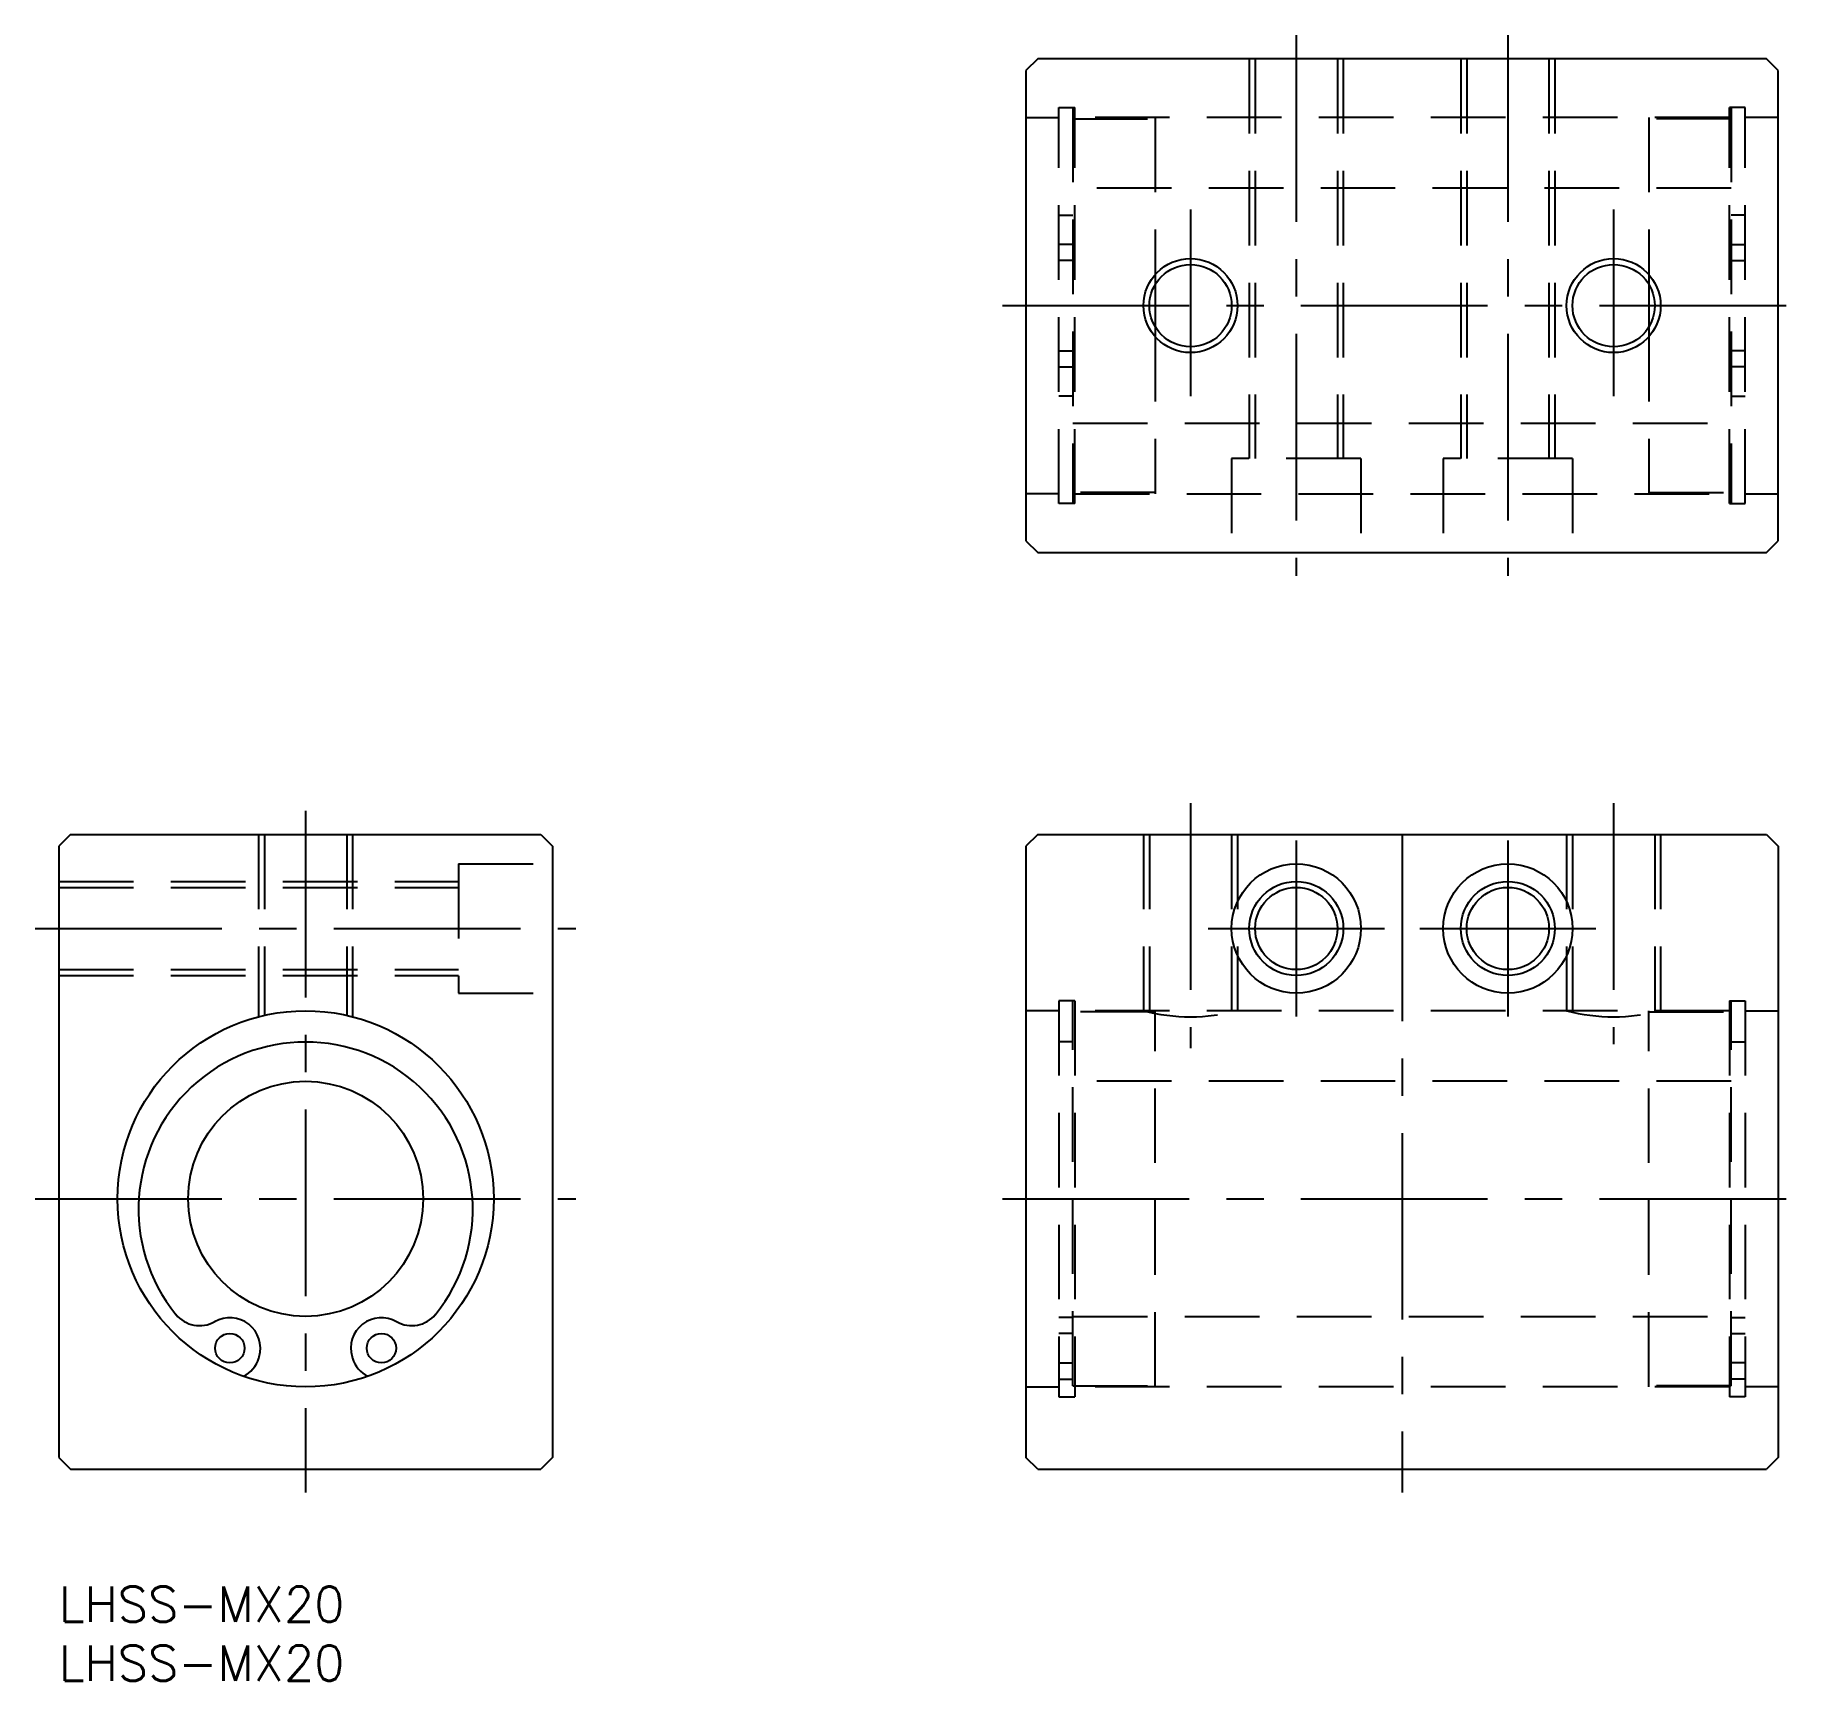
# Model space of a CAD drawing. Extents: x -2 to 148, y -8 to 132.
import ezdxf

# ---------------------------------------------------------------- set-up
doc = ezdxf.new("R2010")
doc.units = 0
doc.header["$LTSCALE"] = 0.5
doc.linetypes.add('CENTER', pattern=[50.8, 31.75, -6.35, 6.35, -6.35])
doc.linetypes.add('DASHED', pattern=[19.05, 12.7, -6.35])
for name, color, linetype in [('MSM_CENTER', 1, 'CENTER'), ('MSM_CONTINUOUS', 7, 'CONTINUOUS'), ('MSM_DASHED', 4, 'DASHED'), ('MSM_NARROW', 5, 'CONTINUOUS'), ('MSM_PART_NUMBER', 7, 'CONTINUOUS')]:
    doc.layers.add(name, color=color, linetype=linetype)
doc.styles.get("Standard").update_dxf_attribs({"font": 'txt.shx', "height": 3, "bigfont": 'bigfont.shx'})

# ---------------------------------------------------------------- blocks, each defined once
blk = doc.blocks.new('*U10')
at = {"layer": 'MSM_PART_NUMBER'}
blk.add_text('LHSS-MX20', height=3, dxfattribs=at).set_placement((0, -3))
blk = doc.blocks.new('*U11')
at = {"layer": 'MSM_PART_NUMBER'}
blk.add_text('LHSS-MX20', height=3, dxfattribs=at).set_placement((0, -8))

msp = doc.modelspace()

# ---------------------------------------------------------------- linework, layer by layer
at = {"layer": 'MSM_CENTER'}
for p, q in [((105.29, 132), (105.29, 86)), ((123.29, 132), (123.29, 86)), ((96.29, 117.17), (96.29, 100.83)), ((132.29, 117.17), (132.29, 100.83)), ((80.29, 109), (148.29, 109)), ((96.29, 66.67), (96.29, 45.83)), ((132.29, 66.67), (132.29, 46.17)), ((21, 66), (21, 8)), ((105.29, 63.5), (105.29, 48.5)), ((114.29, 64), (114.29, 8)), ((123.29, 63.5), (123.29, 48.5)), ((-2, 56), (44, 56)), ((97.79, 56), (112.79, 56)), ((115.79, 56), (130.79, 56)), ((-2, 33), (44, 33)), ((80.29, 33), (148.29, 33))]:
    msp.add_line(p, q, dxfattribs=at)
at = {"layer": 'MSM_CONTINUOUS'}
for p, q in [((83.29, 130), (82.29, 129)), ((145.29, 130), (83.29, 130)), ((146.29, 129), (145.29, 130)), ((82.29, 129), (82.29, 89)), ((146.29, 89), (146.29, 129)), ((93.29, 110.8), (93.29, 107.2)), ((135.29, 110.8), (135.29, 107.2)), ((82.29, 89), (83.29, 88)), ((145.29, 88), (146.29, 89)), ((83.29, 88), (145.29, 88)), ((1, 64), (0, 63)), ((1, 64), (41, 64)), ((41, 64), (42, 63)), ((83.29, 64), (82.29, 63)), ((83.29, 64), (145.29, 64)), ((145.29, 64), (146.29, 63)), ((0, 63), (0, 11)), ((42, 63), (42, 11)), ((82.29, 63), (82.29, 11)), ((146.29, 63), (146.29, 11)), ((42, 37), (42, 37)), ((17.01, 19.44), (17.04, 19.56)), ((24.96, 19.56), (24.99, 19.44)), ((0, 11), (1, 10)), ((42, 11), (41, 10)), ((83.29, 10), (82.29, 11)), ((146.29, 11), (145.29, 10)), ((1, 10), (41, 10)), ((83.29, 10), (145.29, 10))]:
    msp.add_line(p, q, dxfattribs=at)
for centre, radius in [((96.29, 109), 3.5), ((132.29, 109), 3.5), ((105.29, 56), 5.5), ((123.29, 56), 5.5), ((105.29, 56), 3.5), ((123.29, 56), 3.5), ((21, 33), 16), ((21, 33), 10), ((14.55, 20.29), 1.25), ((27.45, 20.29), 1.25)]:
    msp.add_circle(centre, radius, dxfattribs=at)
for centre, radius, start, end in [((21, 32.12), 14.22, 320.9849, 219.0151), ((11.97, 24.81), 2.6, 219.0151, 299.7762), ((14.55, 20.29), 2.6, 343.6002, 119.7762), ((27.45, 20.29), 2.6, 60.2238, 196.3998), ((30.03, 24.81), 2.6, 240.2238, 320.9849), ((14.61, 20.15), 2.5, 295.9172, 343.6002), ((27.39, 20.15), 2.5, 196.3998, 244.0828)]:
    msp.add_arc(centre, radius, start, end, dxfattribs=at)
at = {"layer": 'MSM_DASHED'}
for p, q in [((101.29, 130), (101.29, 96)), ((101.79, 130), (101.79, 96)), ((108.79, 130), (108.79, 96)), ((109.29, 130), (109.29, 96)), ((119.29, 130), (119.29, 96)), ((119.79, 130), (119.79, 96)), ((126.79, 130), (126.79, 96)), ((127.29, 130), (127.29, 96)), ((82.29, 125), (85.09, 125)), ((85.09, 92.15), (85.09, 125.85)), ((85.09, 125.85), (86.44, 125.85)), ((86.29, 125.85), (86.29, 92.15)), ((86.29, 124.9), (93.29, 124.9)), ((86.44, 92.15), (86.44, 125.85)), ((142.14, 125), (86.44, 125)), ((93.29, 125), (93.29, 110.8)), ((135.29, 125), (135.29, 110.8)), ((142.29, 124.9), (135.29, 124.9)), ((142.14, 92.15), (142.14, 125.85)), ((143.49, 125.85), (142.14, 125.85)), ((142.29, 125.85), (142.29, 92.15)), ((143.49, 92.15), (143.49, 125.85)), ((146.29, 125), (143.49, 125)), ((142.29, 119), (86.29, 119)), ((85.09, 116.7), (86.29, 116.7)), ((143.49, 116.7), (142.29, 116.7)), ((86.29, 114.2), (85.09, 114.2)), ((86.29, 112.85), (85.09, 112.85)), ((142.29, 114.2), (143.49, 114.2)), ((142.29, 112.85), (143.49, 112.85)), ((93.29, 107.2), (93.29, 93)), ((135.29, 107.2), (135.29, 93)), ((85.09, 105.15), (86.29, 105.15)), ((85.09, 103.8), (86.29, 103.8)), ((143.49, 105.15), (142.29, 105.15)), ((143.49, 103.8), (142.29, 103.8)), ((86.29, 101.3), (85.09, 101.3)), ((142.29, 101.3), (143.49, 101.3)), ((86.29, 99), (142.29, 99)), ((99.79, 96), (99.79, 88)), ((110.79, 96), (99.79, 96)), ((110.79, 96), (110.79, 88)), ((128.79, 96), (117.79, 96)), ((117.79, 96), (117.79, 88)), ((128.79, 96), (128.79, 88)), ((85.09, 93), (82.29, 93)), ((86.44, 92.15), (85.09, 92.15)), ((93.29, 93.1), (86.29, 93.1)), ((86.44, 93), (142.14, 93)), ((135.29, 93.1), (142.29, 93.1)), ((142.14, 92.15), (143.49, 92.15)), ((143.49, 93), (146.29, 93)), ((17, 64), (17, 48.49)), ((17.5, 64), (17.5, 48.61)), ((24.5, 64), (24.5, 48.61)), ((25, 64), (25, 48.49)), ((92.29, 64), (92.29, 49)), ((92.79, 64), (92.79, 49)), ((99.79, 64), (99.79, 49)), ((100.29, 64), (100.29, 49)), ((128.29, 64), (128.29, 49)), ((128.79, 64), (128.79, 49)), ((135.79, 64), (135.79, 49)), ((136.29, 64), (136.29, 49)), ((34, 61.5), (42, 61.5)), ((34, 61.5), (34, 50.5)), ((0, 60), (34, 60)), ((0, 59.5), (34, 59.5)), ((0, 52.5), (34, 52.5)), ((0, 52), (34, 52)), ((34, 50.5), (42, 50.5)), ((86.44, 49.85), (85.09, 49.85)), ((85.09, 49.85), (85.09, 16.15)), ((86.29, 17.1), (86.29, 49.85)), ((86.44, 49.85), (86.44, 16.15)), ((142.14, 49.85), (143.49, 49.85)), ((142.14, 49.85), (142.14, 16.15)), ((142.29, 17.1), (142.29, 49.85)), ((143.49, 49.85), (143.49, 16.15)), ((85.09, 49), (82.29, 49)), ((93.29, 48.9), (86.29, 48.9)), ((142.14, 49), (86.44, 49)), ((93.29, 17), (93.29, 49)), ((135.29, 17), (135.29, 49)), ((135.29, 48.9), (142.29, 48.9)), ((143.49, 49), (146.29, 49)), ((86.29, 46.35), (85.09, 46.35)), ((142.29, 46.35), (143.49, 46.35)), ((142.29, 43), (86.29, 43)), ((86.29, 22.89), (85.09, 22.89)), ((86.29, 23), (142.29, 23)), ((142.29, 22.89), (143.49, 22.89)), ((86.29, 21.54), (85.09, 21.54)), ((142.29, 21.54), (143.49, 21.54)), ((85.09, 19.04), (86.29, 19.04)), ((143.49, 19.04), (142.29, 19.04)), ((82.29, 17), (85.09, 17)), ((85.09, 17.65), (86.29, 17.65)), ((86.29, 17.1), (93.29, 17.1)), ((142.14, 17), (86.44, 17)), ((142.29, 17.1), (135.29, 17.1)), ((143.49, 17.65), (142.29, 17.65)), ((146.29, 17), (143.49, 17)), ((85.09, 16.15), (86.44, 16.15)), ((143.49, 16.15), (142.14, 16.15))]:
    msp.add_line(p, q, dxfattribs=at)
for centre in [(96.29, 64.49), (132.29, 64.49)]:
    msp.add_arc(centre, 16, 255.5225, 284.4775, dxfattribs=at)
at = {"layer": 'MSM_NARROW'}
for centre in [(96.29, 109), (132.29, 109), (105.29, 56), (123.29, 56)]:
    msp.add_circle(centre, 4, dxfattribs=at)

# ---------------------------------------------------------------- block references
at = {"layer": 'MSM_CONTINUOUS'}
for name in ['*U10', '*U11']:
    msp.add_blockref(name, (0, 0), dxfattribs=at)

doc.saveas('drawing.dxf')
